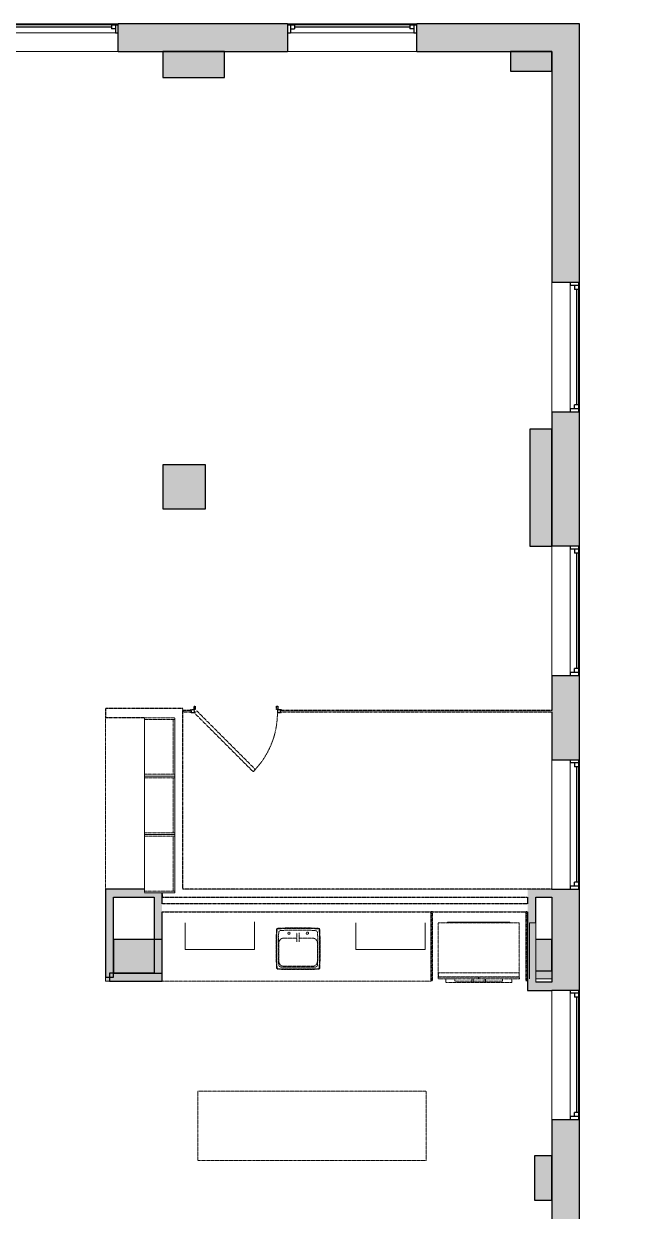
# Model space of a CAD drawing. Header units: inches. Extents: x 624 to 2155, y -334 to 1857.
# Drawn here: x 1862 to 2129, y 1342 to 1857 of the extents above; entities that cross this region are included whole.
import ezdxf

# ---------------------------------------------------------------- set-up
doc = ezdxf.new("R2010")
doc.units = ezdxf.units.IN
doc.header["$MEASUREMENT"] = 0
doc.linetypes.add('Demolished', pattern=[0.1875, 0.125, -0.0625])
doc.linetypes.add('Demolished 3_16_', pattern=[0.28125, 0.1875, -0.09375])
for name, color, linetype, lineweight in [('1600 K ST MEZZANINE_dwg', 8, 'Continuous', 9), ('A-Cols-Bldg', 7, 'Continuous', 9), ('A-DETL', 90, 'Continuous', 9), ('A-DETL-DEMO', 6, 'Demolished 3_16_', 9), ('A-DETL-GENF', 92, 'Continuous', 9), ('A-DOOR', 31, 'Demolished', 9), ('A-GENM', 13, 'Continuous', 18), ('A-GLAZ', 151, 'Continuous', 18), ('A-WALL-PATT', 111, 'Continuous', 18), ('I-WALL', 2, 'Continuous', 18), ('P-SANR-FIXT', 6, 'Continuous', 18), ('Q-CASE', 31, 'Demolished', 9), ('Q-CASE-HDLN', 31, 'Demolished', 9), ('Q-SPCQ', 91, 'Demolished', 9)]:
    doc.layers.add(name, color=color, linetype=linetype, lineweight=lineweight)

# ---------------------------------------------------------------- blocks, each defined once
blk = doc.blocks.new('Door - Single - Solid Door-7369117-Level MEZZ DEMOLITION')
at = {"layer": 'A-DOOR', "color": 250, "lineweight": 30}
for p, q in [((-15.63, 0.68), (-14.13, 0.68)), ((-15.63, 0.16), (-15.63, 0.68)), ((-14.13, 2.14), (-13.63, 2.14)), ((-14.13, 0.68), (-14.13, 2.14)), ((-14.13, 0.64), (-14.13, -0.86)), ((-13.63, 0.64), (-14.13, 0.64)), ((-13.03, 0.11), (-14.01, -0.86)), ((-13.63, 2.14), (-13.63, 0.64)), ((12.42, -25.34), (-13.03, 0.11)), ((21.62, 2.14), (22.12, 2.14)), ((21.62, 0.64), (21.62, 2.14)), ((22.12, 0.64), (21.62, 0.64)), ((22.12, 2.14), (22.12, 0.68)), ((22.12, 0.68), (23.62, 0.68)), ((22.12, -0.86), (22.12, 0.64)), ((23.62, 0.68), (23.62, 0.16)), ((-15.63, -0.86), (-15.63, -0.34)), ((-14.13, -0.86), (-15.63, -0.86)), ((-14.01, -0.86), (11.45, -26.31)), ((23.62, -0.86), (22.12, -0.86)), ((23.62, -0.34), (23.62, -0.86)), ((11.45, -26.31), (12.42, -25.34))]:
    blk.add_line(p, q, dxfattribs=at)
at = {"layer": 'A-DOOR', "color": 7}
blk.add_arc((-14.01, -0.86), 36, 315, 0.5, dxfattribs=at)
blk = doc.blocks.new('C-Counter Top - ADJ HEIGHT 2_ 6_-7420524-Level MEZZ DEMOLITION')
at = {"layer": 'Q-CASE', "color": 7}
blk.add_line((-46.76, -30), (27.61, -30), dxfattribs=at)
blk = doc.blocks.new('1600 K ST MEZZANINE_dwg-7073454-Level MEZZ DEMOLITION')
at = {"layer": 'A-Cols-Bldg'}
h = blk.add_hatch(color=256, dxfattribs=at)
h.paths.add_polyline_path([(2381.7, 1041.2), (2412.08, 1041.2), (2412.08, 1061.08), (2411.83, 1061.08), (2411.83, 1057.59), (2381.7, 1057.59)], flags=0)
h.paths.add_polyline_path([(2176.63, 1270.53), (2200.38, 1270.53), (2200.38, 1270.58), (2176.63, 1270.58)], flags=0)
h.paths.add_polyline_path([(2181.13, 1441.73), (2182.88, 1441.73), (2182.88, 1443.48), (2181.13, 1443.48)], flags=0)
h.paths.add_polyline_path([(2367.63, 1442.73), (2374.63, 1442.73), (2374.63, 1446.22), (2367.63, 1446.22)], flags=0)
for p, q in [((2181.13, 1443.48), (2181.13, 1441.73)), ((2374.63, 1442.73), (2367.63, 1442.73))]:
    blk.add_line(p, q, dxfattribs=at)
at = {"layer": 'A-Cols-Bldg', "flags": 128}
blk.add_lwpolyline([(2182.88, 1441.73), (2181.13, 1441.73), (2181.13, 1443.48)], dxfattribs=at)
blk = doc.blocks.new('Generic Models 1 - Generic Models 1-7194762-Level MEZZ DEMOLITION')
at = {"layer": 'A-GENM', "lineweight": 9}
h = blk.add_hatch(color=7, dxfattribs=at)
h.paths.add_polyline_path([(2190.28, 1049.66), (2200.38, 1049.66), (2200.38, 1062.93), (2173, 1062.93), (2173, 1049.66)], flags=0)
h.paths.add_polyline_path([(2200.38, 1262.58), (2200.38, 1270.53), (2176.63, 1270.53), (2176.63, 1262.58)], flags=0)
h.paths.add_polyline_path([(2367.13, 1346.73), (2374.63, 1346.73), (2374.63, 1365.98), (2367.13, 1365.98)], flags=0)
h.paths.add_polyline_path([(1921.63, 1443.7), (1951.63, 1443.7), (1951.63, 1459.54), (1921.63, 1459.54), (1921.63, 1448.7)], flags=0)
h.paths.add_polyline_path([(2184.63, 1445.23), (2205.63, 1445.23), (2205.63, 1459.73), (2184.63, 1459.73)], flags=0)
h.paths.add_polyline_path([(2367.63, 1446.22), (2374.63, 1446.22), (2374.63, 1459.73), (2367.63, 1459.73), (2367.63, 1452.47)], flags=0)
h.paths.add_polyline_path([(1819.63, 1610.85), (1844.88, 1610.85), (1844.88, 1660.6), (1829.88, 1660.6), (1829.88, 1665.6), (1819.63, 1665.6), (1819.63, 1643.59)], flags=0)
h.paths.add_polyline_path([(2365.13, 1630.31), (2374.63, 1630.31), (2374.63, 1681.1), (2365.13, 1681.1), (2365.13, 1643.59)], flags=0)
h.paths.add_polyline_path([(1994.4, 1642.75), (2009.38, 1642.75), (2009.38, 1665.6), (1990.88, 1665.6), (1990.88, 1642.75)], flags=0)
h.paths.add_polyline_path([(2224.38, 1646.48), (2224.38, 1665.6), (2205.88, 1665.6), (2205.88, 1646.48)], flags=0)
h.paths.add_polyline_path([(1990.88, 1819.62), (2009.88, 1819.62), (2009.88, 1844.85), (1990.83, 1844.85), (1990.83, 1844.2), (1990.88, 1844.2)], flags=0)
h.paths.add_polyline_path([(2232.75, 1833.6), (2232.75, 1844.85), (2205.88, 1844.85), (2205.88, 1833.6)], flags=0)
h.paths.add_polyline_path([(1819.63, 1833.6), (1828.13, 1833.6), (1828.13, 1844.85), (1819.63, 1844.85)], flags=0)
h.paths.add_polyline_path([(2366, 1836.23), (2374.63, 1836.23), (2374.63, 1844.85), (2356.63, 1844.85), (2356.63, 1836.23)], flags=0)
h.paths.add_polyline_path([(2094.6, 1836.6), (2114.57, 1836.6), (2114.57, 1844.85), (2094.6, 1844.85), (2094.6, 1844.2)], flags=0)
h.paths.add_polyline_path([(1899.93, 1836.6), (1913.9, 1836.6), (1913.9, 1844.85), (1899.93, 1844.85)], flags=0)
at = {"layer": 'A-GENM', "color": 8, "lineweight": 30}
for p, q in [((2232.75, 1844.85), (2205.88, 1844.85)), ((2205.88, 1844.85), (2205.88, 1833.6)), ((2232.75, 1833.6), (2232.75, 1844.85)), ((2374.63, 1844.85), (2356.63, 1844.85)), ((2356.63, 1844.85), (2356.63, 1836.23)), ((2374.63, 1836.23), (2374.63, 1844.85)), ((2205.88, 1833.6), (2232.75, 1833.6)), ((2356.63, 1836.23), (2374.63, 1836.23)), ((2374.63, 1681.1), (2365.13, 1681.1)), ((2365.13, 1681.1), (2365.13, 1630.31)), ((2374.63, 1630.31), (2374.63, 1681.1)), ((2224.38, 1665.6), (2205.88, 1665.6)), ((2205.88, 1665.6), (2205.88, 1646.48)), ((2224.38, 1646.48), (2224.38, 1665.6)), ((2205.88, 1646.48), (2224.38, 1646.48)), ((2365.13, 1630.31), (2374.63, 1630.31)), ((2184.63, 1459.73), (2184.63, 1445.23)), ((2205.63, 1459.73), (2184.63, 1459.73)), ((2205.63, 1445.23), (2205.63, 1459.73)), ((2374.63, 1459.73), (2367.63, 1459.73)), ((2374.63, 1446.22), (2374.63, 1459.73)), ((2184.63, 1445.23), (2205.63, 1445.23)), ((2367.63, 1446.22), (2374.63, 1446.22)), ((2374.63, 1365.98), (2367.13, 1365.98)), ((2367.13, 1365.98), (2367.13, 1346.73)), ((2374.63, 1346.73), (2374.63, 1365.98)), ((2367.13, 1346.73), (2374.63, 1346.73))]:
    blk.add_line(p, q, dxfattribs=at)
blk = doc.blocks.new('Window-Double-Hung - 48_ X 48_-V1-Level MEZZ DEMOLITION')
at = {"layer": 'A-GLAZ', "color": 8, "lineweight": 30}
for p, q in [((-28, 6), (-28, -6)), ((-28, 5.5), (-25, 5.5)), ((-26.75, 5.5), (-26.75, 2)), ((-25, 5.5), (-25, 3.75)), ((25, 5.5), (28, 5.5)), ((25, 5.5), (25, 3.75)), ((26.75, 5.5), (26.75, 2)), ((28, -6), (28, 6)), ((-28, 2), (-26.75, 2)), ((-26.75, 3.75), (-25, 3.75)), ((-25, 4.625), (25, 4.625)), ((26.75, 3.75), (25, 3.75)), ((26.75, 2), (28, 2))]:
    blk.add_line(p, q, dxfattribs=at)
at = {"layer": 'A-GLAZ'}
for p, q in [((28, 6), (-28, 6)), ((-28, -6), (28, -6))]:
    blk.add_line(p, q, dxfattribs=at)
at = {"layer": 'A-GLAZ', "lineweight": 9}
for p, q in [((-25, 5.5), (25, 5.5)), ((-26.75, 2), (26.75, 2))]:
    blk.add_line(p, q, dxfattribs=at)
blk = doc.blocks.new('CW Cupbd Ohead - 37_h x 13 7_8_d - Open - 1 Shelf-7377931-Level MEZZ DEMOLITION')
at = {"layer": 'Q-CASE', "color": 7}
for p, q in [((2, -2.36), (2.75, -2.36)), ((2, -15.45), (2, -2.36)), ((2.75, -2.36), (2.75, -15.45)), ((26.56, -2.36), (2.75, -2.36)), ((2.75, -3.11), (26.56, -3.11)), ((26.56, -2.36), (27.31, -2.36)), ((26.56, -15.45), (26.56, -2.36)), ((27.31, -15.45), (27.31, -2.36)), ((2.75, -15.45), (2, -15.45)), ((2.75, -15.45), (26.56, -15.45)), ((27.31, -15.45), (26.56, -15.45))]:
    blk.add_line(p, q, dxfattribs=at)
at = {"layer": 'Q-CASE-HDLN', "color": 7}
for p, q in [((2, -15.45), (2, -2.36)), ((2, -2.36), (27.31, -2.36)), ((27.31, -2.36), (27.31, -15.45)), ((27.31, -15.45), (2, -15.45))]:
    blk.add_line(p, q, dxfattribs=at)
blk = doc.blocks.new('CW Cupbd Ohead - 37_h x 13 7_8_d - Open - 1 Shelf-7377944-Level MEZZ DEMOLITION')
at = {"layer": 'Q-CASE', "color": 7}
for p, q in [((2, 15.45), (2.75, 15.45)), ((2, 2.36), (2, 15.45)), ((2.75, 15.45), (2.75, 2.36)), ((26.56, 15.45), (2.75, 15.45)), ((26.56, 15.45), (27.31, 15.45)), ((26.56, 2.36), (26.56, 15.45)), ((27.31, 2.36), (27.31, 15.45)), ((2.75, 2.36), (2, 2.36)), ((26.56, 3.11), (2.75, 3.11)), ((2.75, 2.36), (26.56, 2.36)), ((27.31, 2.36), (26.56, 2.36))]:
    blk.add_line(p, q, dxfattribs=at)
at = {"layer": 'Q-CASE-HDLN', "color": 7}
for p, q in [((27.31, 15.45), (2, 15.45)), ((2, 15.45), (2, 2.36)), ((27.31, 2.36), (27.31, 15.45)), ((2, 2.36), (27.31, 2.36))]:
    blk.add_line(p, q, dxfattribs=at)
blk = doc.blocks.new('C-Counter Top - ADJ HEIGHT 2_ 6_-7421228-Level MEZZ DEMOLITION')
at = {"layer": 'Q-CASE', "color": 7}
for p, q in [((-47.26, -30), (69.24, -30)), ((69.24, -30), (69.24, -29.69))]:
    blk.add_line(p, q, dxfattribs=at)
blk = doc.blocks.new('01_FP_TheKitchenTools_RS90A1_Fridge - 01_FP_TheKitchenTools_RS90A1_Fridge-7040128-Level MEZZ DEMOLITION')
at = {"layer": 'Q-SPCQ', "color": 7}
for p, q in [((-17.52, 2.68), (-17.52, 24.33)), ((-17.52, 24.33), (17.52, 24.33)), ((-13.58, 24.33), (-13.58, 24.44)), ((13.58, 24.44), (-13.58, 24.44)), ((-13.51, 24.46), (13.51, 24.46)), ((-13.43, 24.56), (13.43, 24.56)), ((13.36, 24.58), (-13.36, 24.58)), ((13.58, 24.44), (13.58, 24.33)), ((17.52, 24.33), (17.52, 2.68)), ((-17.64, 0.71), (-17.64, 0.07)), ((-17.64, 0.71), (-17.47, 0.71)), ((-17.52, 0.87), (-17.52, 2.68)), ((-17.52, 2.68), (17.52, 2.68)), ((-17.48, 0.71), (-17.48, 2.68)), ((-17.48, 0.71), (-17.48, 2.68)), ((-17.48, 0.83), (17.48, 0.83)), ((-0.24, 0.71), (-17.47, 0.71)), ((-0.24, 0.71), (-0.08, 0.71)), ((-0.08, 0.71), (0.08, 0.71)), ((-0.08, 0), (-0.08, 0.71)), ((-0.08, 0.71), (0.08, 0.71)), ((0.08, 0.71), (0.08, 0)), ((0.08, 0.71), (0.24, 0.71)), ((17.47, 0.71), (0.24, 0.71)), ((17.47, 0.71), (17.64, 0.71)), ((17.48, 2.68), (17.48, 0.71)), ((17.48, 2.68), (17.48, 0.71)), ((17.52, 2.68), (17.52, 0.87)), ((17.64, 0.07), (17.64, 0.71)), ((-17.57, 0), (-0.11, 0)), ((-10.31, 0), (-14.31, 0)), ((-14.31, 0), (-14.31, -1.54)), ((-14.31, -1.54), (-14.27, -1.58)), ((-14.27, -1.58), (-2.94, -1.58)), ((-10.31, -1.02), (-10.31, 0)), ((-2.94, -1.02), (-10.31, -1.02)), ((-2.94, -1.6), (-2.94, 0)), ((-2.94, -1.64), (-2.94, -1.6)), ((-2.33, -1.6), (-2.94, -1.6)), ((-2.94, -1.64), (-2.33, -1.64)), ((-2.33, 0), (-2.33, -1.6)), ((2.32, -1.02), (-2.33, -1.02)), ((-2.33, -1.58), (2.32, -1.58)), ((-2.33, -1.6), (-2.33, -1.64)), ((-0.08, 0), (-0.11, 0)), ((-0.08, 0), (0.08, 0)), ((0.11, 0), (0.08, 0)), ((0.11, 0), (17.57, 0)), ((2.32, -1.6), (2.32, 0)), ((2.32, -1.64), (2.32, -1.6)), ((2.95, -1.6), (2.32, -1.6)), ((2.32, -1.64), (2.95, -1.64)), ((2.95, 0), (2.95, -1.6)), ((10.31, -1.02), (2.95, -1.02)), ((2.95, -1.58), (14.27, -1.58)), ((2.95, -1.6), (2.95, -1.64)), ((10.31, 0), (10.31, -1.02)), ((14.27, -1.58), (14.31, -1.54)), ((14.31, -1.54), (14.31, 0))]:
    blk.add_line(p, q, dxfattribs=at)
for points in [[(-13.58, 24.44), (-13.57, 24.44), (-13.56, 24.44), (-13.53, 24.45), (-13.51, 24.45), (-13.51, 24.46)], [(-13.47, 24.52), (-13.47, 24.52), (-13.47, 24.53), (-13.47, 24.53), (-13.46, 24.54), (-13.46, 24.54), (-13.45, 24.55), (-13.45, 24.55), (-13.45, 24.55), (-13.44, 24.56), (-13.44, 24.56), (-13.44, 24.56), (-13.43, 24.56)], [(-13.47, 24.51), (-13.47, 24.51), (-13.47, 24.52), (-13.47, 24.52)], [(-13.43, 24.56), (-13.42, 24.57), (-13.4, 24.58), (-13.37, 24.58), (-13.36, 24.58)], [(13.36, 24.58), (13.37, 24.58), (13.4, 24.58), (13.42, 24.57), (13.43, 24.56)], [(13.43, 24.56), (13.44, 24.56), (13.44, 24.56), (13.44, 24.56), (13.45, 24.55), (13.45, 24.55), (13.45, 24.55), (13.46, 24.54), (13.46, 24.54), (13.47, 24.53), (13.47, 24.53), (13.47, 24.52), (13.47, 24.52)], [(13.47, 24.52), (13.47, 24.52), (13.47, 24.51), (13.47, 24.51)], [(13.51, 24.46), (13.51, 24.45), (13.53, 24.45), (13.56, 24.44), (13.57, 24.44), (13.58, 24.44)], [(-17.59, 0), (-17.6, 0), (-17.61, 0.01), (-17.62, 0.02), (-17.63, 0.03), (-17.63, 0.04), (-17.64, 0.05), (-17.64, 0.05)], [(-17.6, 0.01), (-17.6, 0.01), (-17.6, 0), (-17.59, 0)], [(-17.59, 0), (-17.6, 0), (-17.6, 0.01), (-17.6, 0.01)], [(-17.6, 0.01), (-17.6, 0.01), (-17.6, 0), (-17.59, 0)], [(-17.57, 0), (-17.57, 0), (-17.58, 0), (-17.59, 0), (-17.59, 0)], [(17.59, 0), (17.59, 0), (17.58, 0), (17.57, 0), (17.57, 0)], [(17.64, 0.05), (17.64, 0.05), (17.63, 0.04), (17.63, 0.03), (17.62, 0.02), (17.61, 0.01), (17.59, 0), (17.59, 0)], [(17.61, 0.01), (17.6, 0.01), (17.6, 0), (17.59, 0)], [(17.59, 0), (17.59, 0), (17.6, 0.01), (17.6, 0.01)], [(17.59, 0), (17.59, 0), (17.6, 0.01), (17.6, 0.01)], [(17.64, 0.05), (17.64, 0.06), (17.64, 0.06), (17.64, 0.07)]]:
    blk.add_open_spline(points, degree=3, dxfattribs=at)
for points, knots in [([(-13.51, 24.46), (-13.5, 24.46), (-13.5, 24.46), (-13.5, 24.46), (-13.5, 24.46), (-13.49, 24.47), (-13.49, 24.47), (-13.48, 24.48), (-13.48, 24.48), (-13.48, 24.49), (-13.48, 24.49), (-13.47, 24.5), (-13.47, 24.51), (-13.47, 24.51)], [-1, -1, -1, -1, -0.916667, -0.833333, -0.75, -0.666667, -0.583333, -0.5, -0.416667, -0.333333, -0.25, -0.166667, 0, 0, 0, 0]), ([(13.47, 24.51), (13.47, 24.51), (13.47, 24.5), (13.48, 24.49), (13.48, 24.49), (13.48, 24.48), (13.48, 24.48), (13.49, 24.47), (13.49, 24.47), (13.5, 24.46), (13.5, 24.46), (13.5, 24.46), (13.5, 24.46), (13.51, 24.46)], [-1, -1, -1, -1, -0.833333, -0.75, -0.666667, -0.583333, -0.5, -0.416667, -0.333333, -0.25, -0.166667, -0.083333, 0, 0, 0, 0]), ([(-17.59, 0), (-17.58, 0), (-17.57, 0.01), (-17.56, 0.02), (-17.55, 0.02), (-17.55, 0.02), (-17.54, 0.03), (-17.53, 0.03), (-17.53, 0.03), (-17.52, 0.04), (-17.51, 0.04), (-17.49, 0.05), (-17.48, 0.06), (-17.47, 0.07)], [0, 0, 0, 0, 0.2, 0.3, 0.35, 0.4, 0.45, 0.5, 0.55, 0.6, 0.7, 0.8, 1, 1, 1, 1]), ([(-17.52, 0.87), (-17.52, 0.87), (-17.52, 0.86), (-17.52, 0.85), (-17.51, 0.85), (-17.51, 0.84), (-17.5, 0.83), (-17.49, 0.83), (-17.48, 0.83), (-17.48, 0.83), (-17.48, 0.83)], [0, 0, 0, 0, 0.107143, 0.214286, 0.321429, 0.428571, 0.571429, 0.714286, 0.857143, 1, 1, 1, 1]), ([(-0.24, 0.07), (-0.24, 0.06), (-0.22, 0.05), (-0.21, 0.04), (-0.19, 0.04), (-0.18, 0.03), (-0.17, 0.02), (-0.16, 0.02), (-0.15, 0.01), (-0.14, 0.01), (-0.14, 0.01), (-0.13, 0), (-0.12, 0), (-0.11, 0), (-0.11, 0)], [0, 0, 0, 0, 0.142857, 0.285714, 0.357143, 0.428571, 0.5, 0.571429, 0.642857, 0.714286, 0.785714, 0.857143, 0.928571, 1, 1, 1, 1]), ([(0.11, 0), (0.11, 0), (0.12, 0), (0.13, 0), (0.14, 0.01), (0.14, 0.01), (0.15, 0.01), (0.16, 0.02), (0.17, 0.02), (0.18, 0.03), (0.2, 0.04), (0.21, 0.04), (0.22, 0.05), (0.23, 0.06), (0.24, 0.07)], [0, 0, 0, 0, 0.071429, 0.142857, 0.214286, 0.285714, 0.357143, 0.428571, 0.5, 0.571429, 0.678571, 0.732143, 0.785714, 1, 1, 1, 1]), ([(17.47, 0.07), (17.48, 0.06), (17.49, 0.05), (17.51, 0.04), (17.52, 0.04), (17.53, 0.03), (17.53, 0.03), (17.54, 0.03), (17.55, 0.02), (17.55, 0.02), (17.56, 0.02), (17.57, 0.01), (17.58, 0), (17.59, 0)], [0, 0, 0, 0, 0.2, 0.3, 0.4, 0.45, 0.5, 0.55, 0.6, 0.65, 0.7, 0.8, 1, 1, 1, 1]), ([(17.48, 0.83), (17.49, 0.83), (17.49, 0.83), (17.5, 0.83), (17.5, 0.84), (17.51, 0.84), (17.51, 0.85), (17.52, 0.86), (17.52, 0.86), (17.52, 0.87)], [0.1428571, 0.1428571, 0.1428571, 0.1428571, 0.2857143, 0.3928571, 0.5, 0.6071429, 0.7142857, 0.8214286, 1, 1, 1, 1])]:
    blk.add_open_spline(points, degree=3, knots=knots, dxfattribs=at)
blk = doc.blocks.new('P-Sink-Rectangular - PSR1918-3060176-Level MEZZ DEMOLITION')
at = {"layer": 'P-SANR-FIXT', "color": 7, "linetype": 'Demolished', "lineweight": 9}
for p, q in [((-9.5, 4.97), (-9.34, 8.49)), ((-9.13, 8.48), (-9.28, 4.96)), ((-8.99, 8.84), (-5.52, 9)), ((-5.51, 8.78), (-8.98, 8.63)), ((-8.5, 5.01), (-8.42, 6.97)), ((-7.47, 7.92), (-5.51, 8)), ((-5.52, 9), (5.52, 9)), ((-5.52, 9), (-5.51, 8.78)), ((5.51, 8.78), (-5.51, 8.78)), ((-5.51, 8), (5.51, 8)), ((5.52, 9), (5.51, 8.78)), ((8.98, 8.63), (5.51, 8.78)), ((5.51, 8), (7.47, 7.92)), ((5.52, 9), (8.99, 8.84)), ((8.42, 6.97), (8.5, 5.01)), ((9.28, 4.96), (9.13, 8.48)), ((9.34, 8.49), (9.5, 4.97)), ((-9.5, 4.97), (-9.28, 4.96)), ((-9.5, -4.97), (-9.5, 4.97)), ((-9.28, 4.96), (-9.28, -4.96)), ((-8.5, -5.01), (-8.5, 5.01)), ((-8.35, -5.5), (-8.35, 2.5)), ((-8.35, -5.5), (-8.35, 2.5)), ((-6.25, 4.6), (-0.49, 4.6)), ((-6.25, 4.6), (-0.49, 4.6)), ((0.48, 4.6), (6.25, 4.6)), ((0.48, 4.6), (6.25, 4.6)), ((8.35, 2.5), (8.35, -5.5)), ((8.35, 2.5), (8.35, -5.5)), ((8.5, 5.01), (8.5, -5.01)), ((9.5, 4.97), (9.28, 4.96)), ((9.28, -4.96), (9.28, 4.96)), ((9.5, 4.97), (9.5, -4.97)), ((-9.5, -4.97), (-9.28, -4.96)), ((-9.34, -8.49), (-9.5, -4.97)), ((-9.28, -4.96), (-9.13, -8.48)), ((-8.42, -6.97), (-8.5, -5.01)), ((8.5, -5.01), (8.42, -6.97)), ((9.13, -8.48), (9.28, -4.96)), ((9.5, -4.97), (9.28, -4.96)), ((9.5, -4.97), (9.34, -8.49)), ((-5.52, -9), (-8.99, -8.84)), ((-8.98, -8.63), (-5.51, -8.78)), ((-5.51, -8), (-7.47, -7.92)), ((6.25, -7.6), (-6.25, -7.6)), ((6.25, -7.6), (-6.25, -7.6)), ((-5.52, -9), (-5.51, -8.78)), ((5.52, -9), (-5.52, -9)), ((5.51, -8), (-5.51, -8)), ((-5.51, -8.78), (5.51, -8.78)), ((7.47, -7.92), (5.51, -8)), ((5.51, -8.78), (8.98, -8.63)), ((5.52, -9), (5.51, -8.78)), ((8.99, -8.84), (5.52, -9))]:
    blk.add_line(p, q, dxfattribs=at)
at = {"layer": 'P-SANR-FIXT', "color": 7, "linetype": 'Demolished', "lineweight": 9, "flags": 128}
for points in [[(-0.5, 6.97), (-0.5, 6.97), (-0.5, 6.96), (-0.5, 6.95), (-0.5, 6.94), (-0.5, 6.93), (-0.5, 6.91), (-0.5, 6.89), (-0.5, 6.87), (-0.5, 6.84), (-0.5, 6.81), (-0.5, 6.78), (-0.5, 6.74), (-0.5, 6.7), (-0.5, 6.66), (-0.5, 6.62), (-0.5, 6.57), (-0.5, 6.52), (-0.5, 6.47), (-0.5, 6.42), (-0.5, 6.36), (-0.5, 6.3), (-0.5, 6.24), (-0.5, 6.18), (-0.5, 6.11), (-0.5, 6.05), (-0.5, 5.98), (-0.5, 5.91), (-0.5, 5.84), (-0.5, 5.77), (-0.5, 5.69), (-0.5, 5.62), (-0.5, 5.54), (-0.5, 5.46), (-0.5, 5.39), (-0.5, 5.31), (-0.5, 5.23), (-0.5, 5.15), (-0.5, 5.07), (-0.5, 4.99), (-0.5, 4.91), (-0.5, 4.83), (-0.5, 4.75), (-0.5, 4.67), (-0.5, 4.59), (-0.5, 4.51), (-0.5, 4.44), (-0.5, 4.36), (-0.5, 4.28), (-0.5, 4.21), (-0.5, 4.13), (-0.5, 4.06), (-0.5, 3.99), (-0.5, 3.92), (-0.5, 3.86), (-0.5, 3.79), (-0.5, 3.73), (-0.5, 3.66), (-0.5, 3.61), (-0.5, 3.55), (-0.5, 3.49), (-0.5, 3.44), (-0.5, 3.39), (-0.5, 3.34), (-0.5, 3.3), (-0.5, 3.25), (-0.5, 3.21), (-0.5, 3.18), (-0.5, 3.14), (-0.5, 3.11), (-0.5, 3.08), (-0.5, 3.06), (-0.5, 3.04), (-0.5, 3.02), (-0.5, 3), (-0.5, 2.99), (-0.5, 2.98), (-0.5, 2.97), (-0.5, 2.97), (-0.5, 2.97)], [(0.5, 2.97), (0.5, 2.97), (0.5, 2.97), (0.5, 2.98), (0.5, 2.99), (0.5, 3.01), (0.5, 3.02), (0.5, 3.05), (0.5, 3.07), (0.5, 3.1), (0.5, 3.13), (0.5, 3.16), (0.5, 3.19), (0.5, 3.23), (0.5, 3.27), (0.5, 3.32), (0.5, 3.36), (0.5, 3.41), (0.5, 3.46), (0.5, 3.52), (0.5, 3.57), (0.5, 3.63), (0.5, 3.69), (0.5, 3.76), (0.5, 3.82), (0.5, 3.89), (0.5, 3.95), (0.5, 4.02), (0.5, 4.1), (0.5, 4.17), (0.5, 4.24), (0.5, 4.32), (0.5, 4.39), (0.5, 4.47), (0.5, 4.55), (0.5, 4.63), (0.5, 4.71), (0.5, 4.79), (0.5, 4.87), (0.5, 4.95), (0.5, 5.03), (0.5, 5.11), (0.5, 5.19), (0.5, 5.26), (0.5, 5.34), (0.5, 5.42), (0.5, 5.5), (0.5, 5.58), (0.5, 5.65), (0.5, 5.73), (0.5, 5.8), (0.5, 5.87), (0.5, 5.94), (0.5, 6.01), (0.5, 6.08), (0.5, 6.14), (0.5, 6.21), (0.5, 6.27), (0.5, 6.33), (0.5, 6.39), (0.5, 6.44), (0.5, 6.49), (0.5, 6.55), (0.5, 6.59), (0.5, 6.64), (0.5, 6.68), (0.5, 6.72), (0.5, 6.76), (0.5, 6.79), (0.5, 6.82), (0.5, 6.85), (0.5, 6.88), (0.5, 6.9), (0.5, 6.92), (0.5, 6.93), (0.5, 6.95), (0.5, 6.96), (0.5, 6.96), (0.5, 6.97), (0.5, 6.97)]]:
    blk.add_lwpolyline(points, dxfattribs=at)
at = {"layer": 'P-SANR-FIXT', "color": 7, "linetype": 'Demolished', "lineweight": 9}
for centre, radius, start, end in [((-8.97, 8.47), 0.371, 92.5667, 177.4333), ((-8.97, 8.47), 0.156, 92.5667, 177.4333), ((-7.42, 6.92), 0.995, 92.5667, 177.4333), ((-4, 6.75), 0.5, 360, 180), ((-4, 6.75), 0.5, 180, 360), ((4, 6.75), 0.5, 360, 180), ((4, 6.75), 0.5, 180, 360), ((7.42, 6.92), 0.995, 2.5667, 87.4333), ((8.97, 8.47), 0.156, 2.5667, 87.4333), ((8.97, 8.47), 0.371, 2.5667, 87.4333), ((-6.25, 2.5), 2.1, 90, 180), ((-6.25, 2.5), 2.1, 90, 180), ((-6.25, 2.5), 2.1, 160.0288, 180), ((-6.25, 2.5), 2.1, 115.0288, 154.9712), ((-6.25, 2.5), 2.1, 90, 109.9712), ((6.25, 2.5), 2.1, 70.0288, 90), ((6.25, 2.5), 2.1, 0, 90), ((6.25, 2.5), 2.1, 0, 90), ((6.25, 2.5), 2.1, 25.0288, 64.9712), ((6.25, 2.5), 2.1, 0, 19.9712), ((-8.97, -8.47), 0.371, 182.5667, 267.4333), ((-8.97, -8.47), 0.156, 182.5667, 267.4333), ((-7.42, -6.92), 0.995, 182.5667, 267.4333), ((-6.25, -5.5), 2.1, 180, 199.9712), ((-6.25, -5.5), 2.1, 180, 270), ((-6.25, -5.5), 2.1, 180, 270), ((-6.25, -5.5), 2.1, 205.0288, 225), ((-6.25, -5.5), 2.1, 225.1124, 244.9712), ((-6.25, -5.5), 2.1, 250.0288, 270), ((6.25, -5.5), 2.1, 270, 360), ((6.25, -5.5), 2.1, 270, 360), ((6.25, -5.5), 2.1, 270, 289.9712), ((6.25, -5.5), 2.1, 295.0288, 314.8876), ((7.42, -6.92), 0.995, 272.5667, 357.4333), ((6.25, -5.5), 2.1, 315, 334.9712), ((6.25, -5.5), 2.1, 340.0288, 360), ((8.97, -8.47), 0.156, 272.5667, 357.4333), ((8.97, -8.47), 0.371, 272.5667, 357.4333)]:
    blk.add_arc(centre, radius, start, end, dxfattribs=at)
blk = doc.blocks.new('Casework 3 - Casework 2-7518289-Level MEZZ DEMOLITION')
at = {"layer": 'Q-CASE', "color": 7}
for p, q in [((2221.13, 1394.03), (2320.13, 1394.03)), ((2221.13, 1394.03), (2221.13, 1364.03)), ((2320.13, 1364.03), (2320.13, 1394.03)), ((2320.13, 1364.03), (2221.13, 1364.03))]:
    blk.add_line(p, q, dxfattribs=at)
blk = doc.blocks.new('Casework 1 - Casework 1-7521960-Level MEZZ DEMOLITION')
at = {"layer": 'Q-CASE', "color": 250, "lineweight": 30}
for p, q in [((2322.88, 1471.73), (2322.13, 1471.73)), ((2322.13, 1471.73), (2322.13, 1442.03)), ((2322.88, 1442.03), (2322.88, 1471.73)), ((2364.13, 1471.73), (2363.38, 1471.73)), ((2363.38, 1471.73), (2363.38, 1442.03)), ((2364.13, 1442.03), (2364.13, 1471.73)), ((2322.13, 1442.03), (2322.88, 1442.03)), ((2363.38, 1442.03), (2364.13, 1442.03))]:
    blk.add_line(p, q, dxfattribs=at)

msp = doc.modelspace()

# ---------------------------------------------------------------- hatches: boundary and pattern name
at = {"layer": 'A-DETL-GENF'}
msp.add_hatch(color=7, dxfattribs=at).paths.add_polyline_path([(2081.69, 1441.23), (2084.44, 1441.23), (2084.44, 1467.03), (2081.69, 1467.03), (2081.69, 1442.72)], flags=0)
at = {"layer": 'A-WALL-PATT', "lineweight": 9}
h = msp.add_hatch(color=7, dxfattribs=at)
h.paths.add_polyline_path([(1707.69, 1844.85), (1739.45, 1844.85), (1739.45, 1856.85), (1698.57, 1856.85), (1698.57, 1844.85), (1702.69, 1844.85)], flags=0)
h.paths.add_polyline_path([(1604.87, 1844.85), (1642.57, 1844.85), (1642.57, 1856.85), (1604.87, 1856.85)], flags=0)
h.paths.add_polyline_path([(2091.44, 1844.85), (2103.44, 1844.85), (2103.44, 1856.85), (2032.87, 1856.85), (2032.87, 1844.85)], flags=0)
h.paths.add_polyline_path([(1976.87, 1844.85), (1976.87, 1856.85), (1903.44, 1856.85), (1903.44, 1844.85)], flags=0)
h.paths.add_polyline_path([(1795.45, 1844.85), (1847.44, 1844.85), (1847.44, 1856.85), (1795.45, 1856.85)], flags=0)
h.paths.add_polyline_path([(1548.87, 1844.85), (1548.87, 1856.85), (1536.44, 1856.85), (1536.44, 1844.85)], flags=0)
h = msp.add_hatch(color=7, dxfattribs=at)
h.paths.add_polyline_path([(2091.44, 1207.73), (2103.44, 1207.73), (2103.44, 1279.93), (2091.44, 1279.93), (2091.44, 1219.73)], flags=0)
h.paths.add_polyline_path([(2091.44, 1335.93), (2103.44, 1335.93), (2103.44, 1381.73), (2091.44, 1381.73)], flags=0)
h.paths.add_polyline_path([(2103.44, 1437.73), (2103.44, 1481.61), (2091.44, 1481.61), (2091.44, 1437.73)], flags=0)
h.paths.add_polyline_path([(2091.44, 1537.61), (2103.44, 1537.61), (2103.44, 1574.31), (2091.44, 1574.31), (2091.44, 1558.53)], flags=0)
h.paths.add_polyline_path([(2103.44, 1630.31), (2103.44, 1688.6), (2091.44, 1688.6), (2091.44, 1630.31)], flags=0)
h.paths.add_polyline_path([(2103.44, 1744.6), (2103.44, 1844.85), (2091.44, 1844.85), (2091.44, 1744.6)], flags=0)
for points in [[(1914.91, 1478.11), (1918.94, 1478.11), (1918.94, 1479.98), (1922.44, 1479.98), (1922.44, 1480.03), (1914.85, 1480.03), (1914.85, 1481.61), (1897.94, 1481.61), (1897.94, 1478.11), (1914.85, 1478.11)], [(1901.44, 1443.48), (1901.44, 1478.11), (1897.94, 1478.11), (1897.94, 1443.48)], [(2080.94, 1478.11), (2091.44, 1478.11), (2091.44, 1481.61), (2080.94, 1481.61)], [(2080.94, 1437.73), (2084.44, 1437.73), (2084.44, 1441.23), (2081.69, 1441.23), (2081.69, 1467.03), (2084.44, 1467.03), (2084.44, 1478.11), (2080.94, 1478.11), (2080.94, 1437.77)], [(1899.69, 1441.73), (1918.94, 1441.73), (1918.94, 1445.23), (1901.44, 1445.23), (1901.44, 1443.48), (1899.69, 1443.48)], [(2091.44, 1437.73), (2091.44, 1441.23), (2084.44, 1441.23), (2084.44, 1437.73)]]:
    msp.add_hatch(color=7, dxfattribs=at).paths.add_polyline_path(points, flags=0)
h = msp.add_hatch(color=7, dxfattribs=at)
h.paths.add_polyline_path([(1922.44, 1441.73), (1922.44, 1445.23), (1918.94, 1445.23), (1918.94, 1441.73)], flags=0)
h.paths.add_polyline_path([(1918.94, 1459.73), (1922.44, 1459.73), (1922.44, 1479.98), (1918.94, 1479.98), (1918.94, 1467.18)], flags=0)

# ---------------------------------------------------------------- linework, layer by layer
at = {"layer": 'A-DETL'}
for p, q in [((2084.44, 1467.03), (2081.69, 1467.03)), ((2081.69, 1467.03), (2081.69, 1442.72)), ((2084.44, 1441.23), (2084.44, 1467.03))]:
    msp.add_line(p, q, dxfattribs=at)
at = {"layer": 'A-DETL-DEMO'}
for p, q in [((1932.44, 1455.41), (1932.44, 1467.03)), ((1962.44, 1455.41), (1962.44, 1467.41)), ((2006.44, 1455.41), (2006.44, 1467.03)), ((2036.44, 1455.41), (2036.44, 1467.03)), ((1932.44, 1455.41), (1962.44, 1455.41)), ((2036.44, 1455.41), (2006.44, 1455.41))]:
    msp.add_line(p, q, dxfattribs=at)
at = {"layer": 'I-WALL', "color": 8, "lineweight": 30}
for p, q in [((1976.87, 1856.85), (1903.44, 1856.85)), ((2103.44, 1856.85), (2032.87, 1856.85)), ((2103.44, 1744.6), (2103.44, 1856.85)), ((1903.44, 1844.85), (1976.87, 1844.85)), ((2032.87, 1844.85), (2091.44, 1844.85)), ((2091.44, 1844.85), (2091.44, 1744.6)), ((2091.44, 1688.6), (2091.44, 1630.31)), ((2103.44, 1630.31), (2103.44, 1688.6)), ((2091.44, 1574.31), (2091.44, 1559.03)), ((2103.44, 1537.61), (2103.44, 1574.31)), ((2091.44, 1558.53), (2091.44, 1537.61)), ((1914.85, 1481.61), (1897.94, 1481.61)), ((1897.94, 1481.61), (1897.94, 1443.48)), ((1901.44, 1478.11), (1918.94, 1478.11)), ((1901.44, 1443.48), (1901.44, 1478.11)), ((1918.94, 1478.11), (1918.94, 1445.23)), ((1922.44, 1475.23), (1922.44, 1480.03)), ((2080.94, 1478.11), (2080.94, 1475.23)), ((2084.44, 1467.03), (2084.44, 1478.11)), ((2084.44, 1478.11), (2091.44, 1478.11)), ((2091.44, 1478.11), (2091.44, 1441.23)), ((2103.44, 1437.73), (2103.44, 1481.61)), ((1922.44, 1441.73), (1922.44, 1471.73)), ((2080.94, 1471.73), (2080.94, 1437.73)), ((1897.94, 1443.48), (1901.44, 1443.48)), ((1918.94, 1445.23), (1899.69, 1445.23)), ((1899.69, 1445.23), (1899.69, 1441.73)), ((1899.69, 1441.73), (1922.44, 1441.73)), ((2080.94, 1437.73), (2091.44, 1437.73)), ((2091.44, 1441.23), (2084.44, 1441.23)), ((2091.44, 1381.73), (2091.44, 1335.93)), ((2103.44, 1335.93), (2103.44, 1381.73))]:
    msp.add_line(p, q, dxfattribs=at)
at = {"layer": 'I-WALL', "color": 250, "linetype": 'Demolished', "lineweight": 30}
for p, q in [((1931.44, 1559.98), (1897.94, 1559.98)), ((1897.94, 1559.98), (1897.94, 1555.98)), ((1897.94, 1555.98), (1914.85, 1555.98)), ((1931.44, 1481.61), (1931.44, 1559.98)), ((1935.19, 1559.03), (1931.44, 1559.03)), ((1931.44, 1559.03), (1931.44, 1558.53)), ((1931.44, 1558.53), (1935.19, 1558.53)), ((1935.19, 1558.53), (1935.19, 1559.03)), ((2091.44, 1559.03), (1973.69, 1559.03)), ((1973.69, 1559.03), (1973.69, 1558.53)), ((1973.69, 1558.53), (2091.44, 1558.53)), ((1922.44, 1480.03), (1922.44, 1478.11)), ((1922.44, 1478.11), (2080.94, 1478.11)), ((2091.44, 1481.61), (1931.44, 1481.61)), ((2080.94, 1475.23), (1922.44, 1475.23)), ((1922.44, 1471.73), (2080.94, 1471.73))]:
    msp.add_line(p, q, dxfattribs=at)

# ---------------------------------------------------------------- block references
at = {"layer": '1600 K ST MEZZANINE_dwg', "color": 7}
msp.add_blockref('1600 K ST MEZZANINE_dwg-7073454-Level MEZZ DEMOLITION', (-283.19, 0), dxfattribs=at)
at = {"layer": 'A-DOOR', "color": 7}
msp.add_blockref('Door - Single - Solid Door-7369117-Level MEZZ DEMOLITION', (1950.45, 1558.87), dxfattribs=at)
at = {"layer": 'A-GENM', "lineweight": 9}
msp.add_blockref('Generic Models 1 - Generic Models 1-7194762-Level MEZZ DEMOLITION', (-283.19, 0), dxfattribs=at)
at = {"layer": 'A-GLAZ'}
for p in [(1875.44, 1850.85), (2004.87, 1850.85)]:
    msp.add_blockref('Window-Double-Hung - 48_ X 48_-V1-Level MEZZ DEMOLITION', p, dxfattribs=at)
at = {"layer": 'A-GLAZ', "rotation": 270}
for p in [(2097.44, 1716.6), (2097.44, 1602.31), (2097.44, 1509.61), (2097.44, 1409.73)]:
    msp.add_blockref('Window-Double-Hung - 48_ X 48_-V1-Level MEZZ DEMOLITION', p, dxfattribs=at)
at = {"layer": 'P-SANR-FIXT', "color": 7, "linetype": 'Demolished', "lineweight": 9}
msp.add_blockref('P-Sink-Rectangular - PSR1918-3060176-Level MEZZ DEMOLITION', (1981.42, 1455.78), dxfattribs=at)
at = {"layer": 'Q-CASE', "color": 7}
for name, p, rotation in [('C-Counter Top - ADJ HEIGHT 2_ 6_-7420524-Level MEZZ DEMOLITION', (1927.94, 1509.22), 269.9999999999998), ('CW Cupbd Ohead - 37_h x 13 7_8_d - Open - 1 Shelf-7377931-Level MEZZ DEMOLITION', (1930.3, 1557.97), 269.9999999999992), ('CW Cupbd Ohead - 37_h x 13 7_8_d - Open - 1 Shelf-7377944-Level MEZZ DEMOLITION', (1930.3, 1503.35), 89.99999999999925), ('CW Cupbd Ohead - 37_h x 13 7_8_d - Open - 1 Shelf-7377931-Level MEZZ DEMOLITION', (1930.3, 1507.34), 269.9999999999992)]:
    msp.add_blockref(name, p, dxfattribs=dict(at, rotation=rotation))
for name, p in [('Casework 1 - Casework 1-7521960-Level MEZZ DEMOLITION', (-283.19, 0)), ('C-Counter Top - ADJ HEIGHT 2_ 6_-7421228-Level MEZZ DEMOLITION', (1969.7, 1471.73)), ('Casework 3 - Casework 2-7518289-Level MEZZ DEMOLITION', (-283.19, 0))]:
    msp.add_blockref(name, p, dxfattribs=at)
at = {"layer": 'Q-SPCQ', "color": 7}
msp.add_blockref('01_FP_TheKitchenTools_RS90A1_Fridge - 01_FP_TheKitchenTools_RS90A1_Fridge-7040128-Level MEZZ DEMOLITION', (2059.71, 1442.72), dxfattribs=at)

doc.saveas('drawing.dxf')
